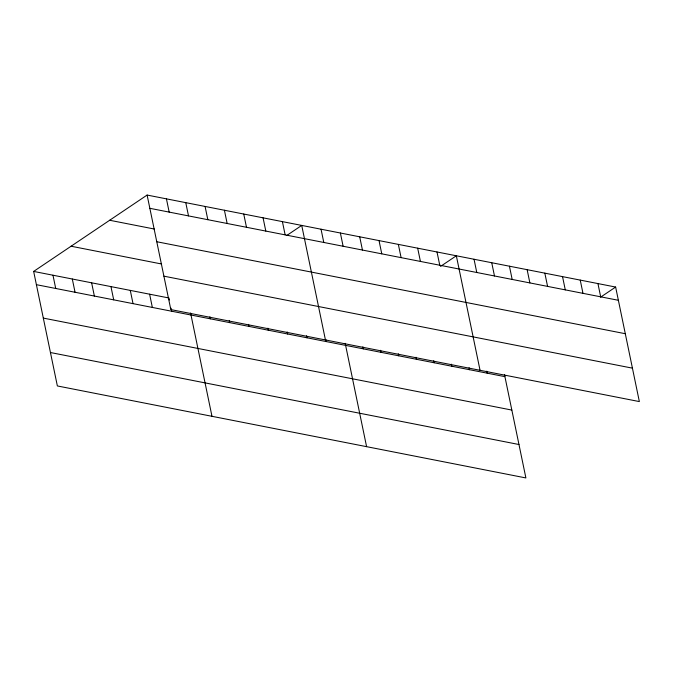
<?xml version="1.0" encoding="UTF-8"?>
<svg xmlns="http://www.w3.org/2000/svg" width="673" height="673" viewBox="0 0 673 673"><rect width="100%" height="100%" fill="white"/><g stroke="black" fill="none" stroke-linecap="round" stroke-linejoin="round"><path stroke-width="1.01" d="M504.498 374.617L525.891 477.939L57.365 385.949L33.65 271.421L147.109 195.061L615.635 287.051L639.35 401.579L170.824 309.588L147.109 195.061M286.748 235.5L301.723 225.421L325.438 339.941M440.529 266.415L456.336 255.774L480.051 370.301M600.653 297.13L615.635 287.051M149.852 208.31L618.378 300.293M109.665 220.264L154.42 229.047M156.775 241.733L625.301 333.715M71.094 246.225L161.621 264.001M163.901 276.166L632.427 368.156M33.65 271.421L168.94 297.988L169.36 300.023M36.392 284.671L504.918 376.653M43.316 318.093L511.842 410.076M50.441 352.526L518.967 444.517M597.935 283.577L600.678 296.818M580.235 280.103L582.978 293.344M562.535 276.628L565.278 289.87M544.836 273.154L547.578 286.395M527.136 269.68L529.878 282.921M509.436 266.197L512.178 279.446M491.736 262.722L494.478 275.972M474.036 259.248L476.778 272.498M486.798 371.143L487.218 373.179M469.098 367.668L469.518 369.704M437.004 251.98L439.755 265.221M451.398 364.194L451.819 366.23M417.681 248.186L420.423 261.427M433.698 360.72L434.119 362.755M398.357 244.392L401.1 257.633M415.998 357.245L416.419 359.281M379.025 240.598L381.768 253.839M398.298 353.771L398.719 355.807M359.702 236.803L362.444 250.045M380.598 350.296L381.019 352.332M340.378 233.009L343.121 246.251M362.898 346.822L363.319 348.858M345.199 343.339L366.592 446.662M321.046 229.215L323.789 242.457M325.867 339.545L326.296 341.59M306.543 335.751L306.964 337.796M282.399 221.627L285.142 234.869M287.22 331.957L287.64 333.993M263.067 217.833L265.81 231.075M267.888 328.163L268.308 330.199M243.744 214.039L246.486 227.281M248.564 324.369L248.985 326.405M224.412 210.245L227.154 223.486M229.241 320.575L229.661 322.611M205.088 206.443L207.831 219.692M209.909 316.781L210.329 318.817M185.765 202.649L188.507 215.898M190.585 312.987L211.978 416.301M166.433 198.855L169.175 212.104M171.043 308.175L171.682 311.229M149.608 294.194L152.35 307.435M130.284 290.399L133.027 303.641M110.952 286.605L113.703 299.847M91.629 282.811L94.371 296.053M72.305 279.017L75.048 292.259M52.974 275.215L55.716 288.465"/></g></svg>
